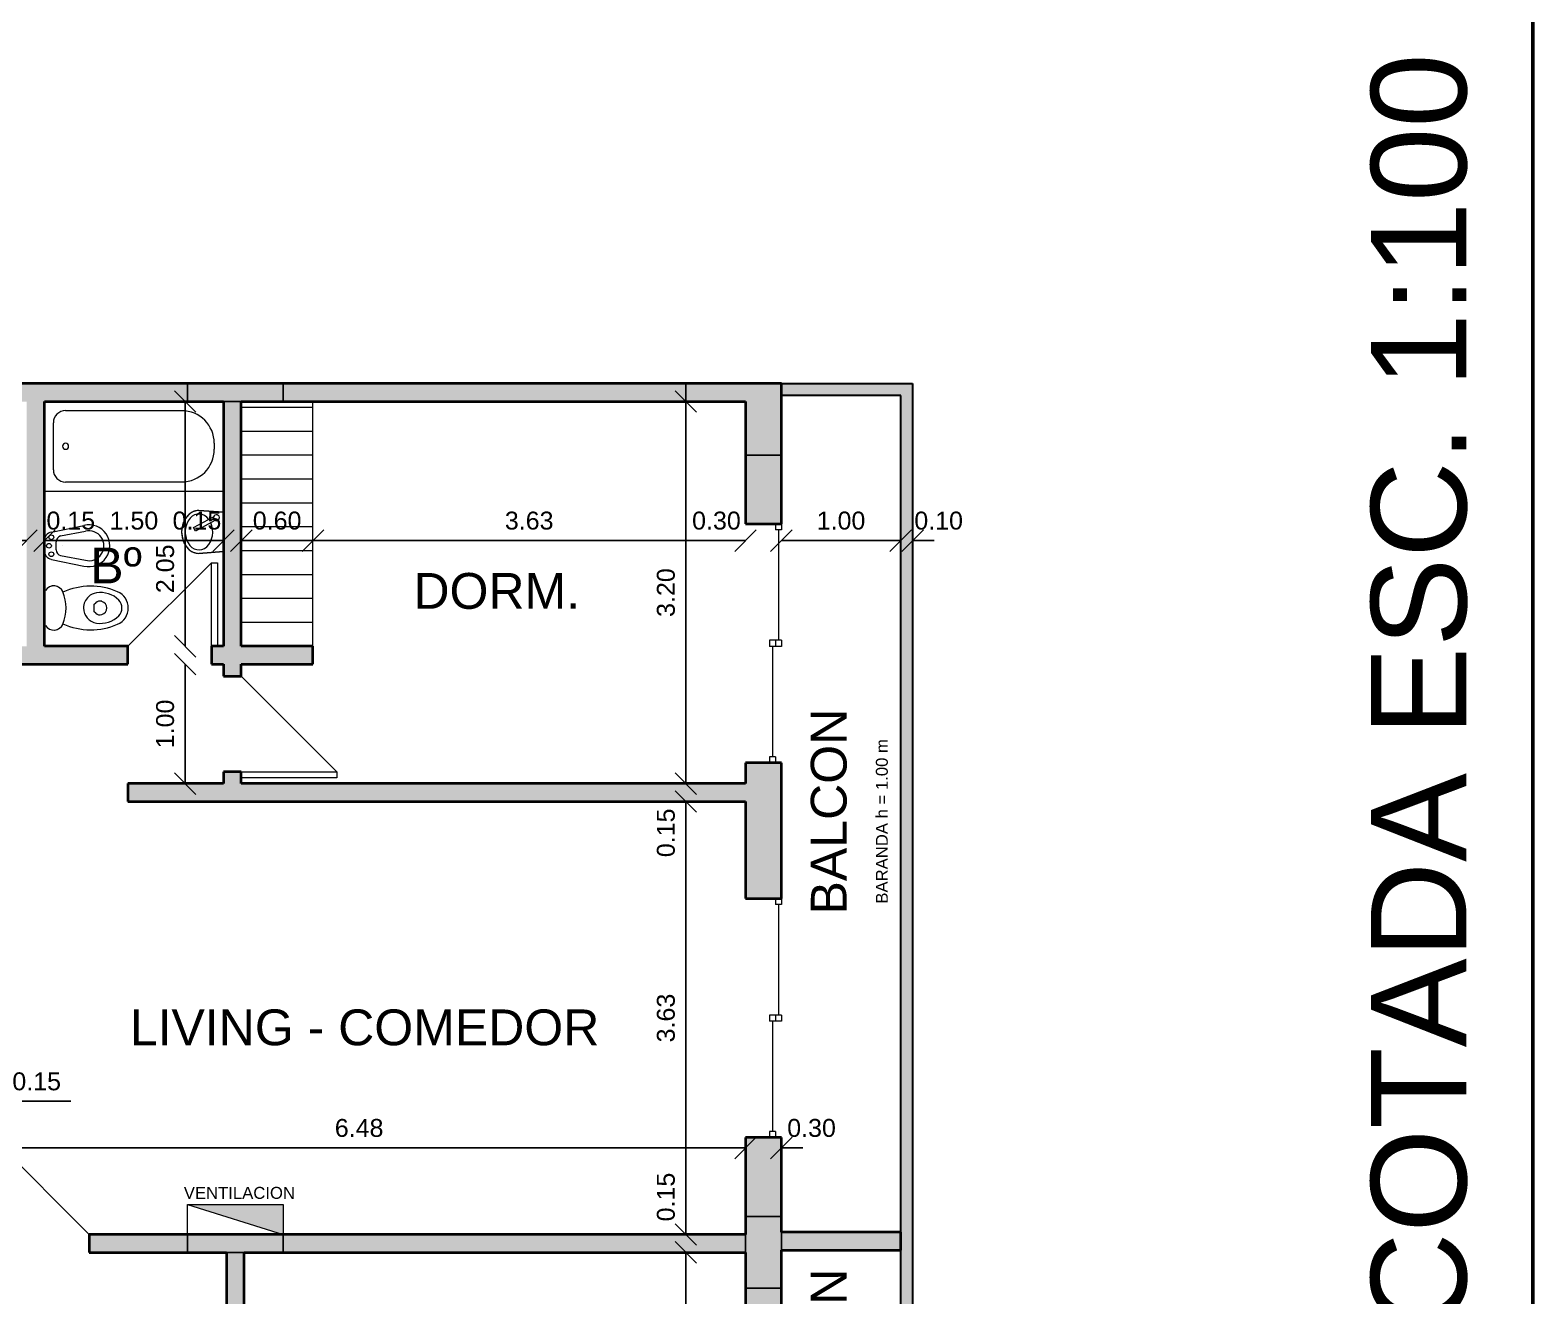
# Model space of a CAD drawing. Header units: metres. Extents: x 42 to 294, y -52 to 32.
# Drawn here: x 113.2 to 125.79, y -7.5 to 3.1 of the extents above; entities that cross this region are included whole.
import ezdxf

# ---------------------------------------------------------------- set-up
doc = ezdxf.new("R2010")
doc.units = ezdxf.units.M
doc.header["$LTSCALE"] = 0.15
doc.layers.get('0').update_dxf_attribs({"lineweight": 20})
for name, color, linetype, lineweight in [('A-DOORSYM', 1, 'Continuous', 9), ('A-ELEVOTM', 1, 'Continuous', 9), ('A-WALL', 2, 'Continuous', 30), ('P-SANRFIM', 6, 'Continuous', 9), ('RECUADRO', 82, 'Continuous', 50), ('VENTILACIONES', 4, 'Continuous', 9)]:
    doc.layers.add(name, color=color, linetype=linetype, lineweight=lineweight)
doc.layers.add('Hatch', color=8, linetype='Continuous')
doc.layers.add('MUROS', color=11, linetype='Continuous')
doc.styles.get("Standard").update_dxf_attribs({"font": 'arial.ttf', "height": 0.15})
doc.dimstyles.new('Copy of Annotative', dxfattribs={"dimtxt": 0.15, "dimasz": 0.18, "dimexe": 0.18, "dimexo": 0.0625, "dimgap": 0.09, "dimtad": 1, "dimzin": 0, "dimdsep": 46, "dimtxsty": 'Standard', "dimblk": 'OBLIQUE', "dimcen": 0.09, "dimse1": 1, "dimse2": 1, "dimadec": 0, "dimazin": 0, "dimtfac": 1, "dimtofl": 0, "dimtmove": 0, "dimatfit": 3, "dimfxl": 1, "dimtolj": 1, "dimtzin": 0, "dimarcsym": 0})

# ---------------------------------------------------------------- blocks, each defined once
blk = doc.blocks.new('Deslizante-2 Paneles - 2000 x 2100mm-74-04 Tercer piso')
at = {"layer": 'A-DOORSYM', "lineweight": 13}
for p, q in [((-1, 0.277), (-1, 0.227)), ((-1, 0.277), (-0.95, 0.277)), ((-0.95, 0.277), (-0.95, 0.227)), ((-0.0254, 0.277), (-0.0254, 0.227)), ((-0.0254, 0.277), (0.0254, 0.277)), ((0.0254, 0.277), (0.0254, 0.227)), ((-1, 0.227), (-0.95, 0.227)), ((-0.0254, 0.227), (-0.0254, 0.177)), ((-0.0254, 0.227), (0.0254, 0.227)), ((-0.0254, 0.227), (0.0254, 0.227)), ((-0.0254, 0.177), (0.0254, 0.177)), ((0.0254, 0.227), (0.0254, 0.177)), ((0.9492, 0.227), (0.9492, 0.177)), ((0.9492, 0.227), (1, 0.227)), ((0.9492, 0.177), (1, 0.177)), ((1, 0.227), (1, 0.177))]:
    blk.add_line(p, q, dxfattribs=at)
at = {"layer": 'A-ELEVOTM'}
for p, q in [((-0.95, 0.252), (-0.0254, 0.252)), ((0.0254, 0.202), (0.9492, 0.202))]:
    blk.add_line(p, q, dxfattribs=at)
blk = doc.blocks.new('Puerta de 1 hoja - 90 x 210 cm-89-04 Tercer piso')
at = {"layer": 'A-DOORSYM', "lineweight": 13}
for p, q in [((0.717, -0.975), (-0.183, -0.075)), ((0.717, -0.975), (-0.183, -0.075)), ((0.717, -0.075), (0.717, -0.975))]:
    blk.add_line(p, q, dxfattribs=at)
blk = doc.blocks.new('Puerta de 1 hoja - 80 x 210 cm-87-04 Tercer piso')
at = {"layer": 'A-DOORSYM', "lineweight": 13}
for p, q in [((0.667, 0.875), (-0.133, 0.075)), ((0.667, 0.875), (-0.133, 0.075)), ((0.667, 0.075), (0.667, 0.875))]:
    blk.add_line(p, q, dxfattribs=at)
blk = doc.blocks.new('Puerta de 1 hoja - 70x210 cm-114-04 Tercer piso')
at = {"layer": 'A-DOORSYM', "lineweight": 13}
for p, q in [((0.617, 0.775), (-0.083, 0.075)), ((0.617, 0.775), (-0.083, 0.075)), ((0.617, 0.075), (0.617, 0.775))]:
    blk.add_line(p, q, dxfattribs=at)
blk = doc.blocks.new('2D Bath _2_ - 2D Bath _2_-57-04 Tercer piso')
at = {"layer": 'P-SANRFIM'}
for p, q in [((-0.933, -0.151), (0.04, -0.151)), ((-1.034, -0.647), (-1.034, -0.253)), ((0.313, -0.425), (0.313, -0.475)), ((0.04, -0.749), (-0.933, -0.749)), ((-1.111, -0.825), (0.389, -0.825)), ((-1.111, -0.825), (0.389, -0.825))]:
    blk.add_line(p, q, dxfattribs=at)
for centre, radius, start, end in [((-0.933, -0.253), 0.102, 90, 180), ((0.04, -0.425), 0.273, 360, 90), ((-0.933, -0.45), 0.0254, 360, 180), ((-0.933, -0.45), 0.0254, 180, 0), ((0.04, -0.475), 0.273, 270, 0), ((-0.933, -0.647), 0.102, 180, 270)]:
    blk.add_arc(centre, radius, start, end, dxfattribs=at)
blk = doc.blocks.new('WC w Cistern _5_ - 540 x 360mm-21-04 Tercer piso')
at = {"layer": 'P-SANRFIM'}
for p, q in [((-0.147, 0), (-0.147, -0.009)), ((-0.147, 0), (-0.147, -0.009)), ((0.147, -0.009), (0.147, 0)), ((0.147, -0.009), (0.147, 0)), ((-0.043, -0.431), (-0.031, -0.418)), ((-0.031, -0.418), (0.031, -0.418)), ((0.031, -0.418), (0.043, -0.431))]:
    blk.add_line(p, q, dxfattribs=at)
for centre, radius, start, end in [((-0.103, -0.079), 0.0825, 122.2745, 248.8192), ((-0.103, -0.079), 0.0825, 122.2745, 246.8782), ((0.103, -0.079), 0.0825, 291.1808, 57.7255), ((0.103, -0.079), 0.0825, 293.1218, 57.7255), ((0.375, -0.388), 0.558, 155.3545, 203.7969), ((0.375, -0.388), 0.558, 155.3903, 203.7969), ((0, 0.162), 0.344, 246.8782, 293.1218), ((-0.375, -0.388), 0.558, 336.2031, 24.6455), ((-0.375, -0.388), 0.558, 336.2031, 24.6097), ((0, -0.456), 0.128, 89.9985, 170.9061), ((0, -0.456), 0.128, 42.4453, 90.0015), ((0, -0.456), 0.128, 9.0939, 42.4453), ((0.091, -0.47), 0.22, 170.9061, 224.3974), ((-0.008, -0.466), 0.05, 135, 197.1865), ((0, -0.464), 0.0581, 197.1865, 342.8171), ((0.008, -0.466), 0.05, 342.8171, 45), ((-0.091, -0.47), 0.22, 315.6026, 9.0939), ((0.001, -0.553), 0.15, 203.7969, 269.4689), ((0.001, -0.553), 0.15, 203.7969, 269.4689), ((-0.008, -0.567), 0.0816, 224.3974, 275.8355), ((-0.001, -0.553), 0.15, 270.5311, 336.2031), ((-0.001, -0.553), 0.15, 270.5311, 336.2031), ((0.008, -0.567), 0.0816, 264.1645, 315.6026)]:
    blk.add_arc(centre, radius, start, end, dxfattribs=at)
blk = doc.blocks.new('Basin - Small - Basin - Small-56-04 Tercer piso')
at = {"layer": 'P-SANRFIM'}
for p, q in [((-0.18, 0.205), (-0.165, 0)), ((-0.165, 0), (-0.18, 0.205)), ((0.007, 0.233), (0.038, 0.25)), ((0.097, 0.071), (0.007, 0.233)), ((0.038, 0.25), (0.127, 0.083)), ((0.165, 0), (0.18, 0.205)), ((0.18, 0.205), (0.165, 0))]:
    blk.add_line(p, q, dxfattribs=at)
for start, end in [(28, 208), (208, 28)]:
    blk.add_arc((0.119, 0.059), 0.025, start, end, dxfattribs=at)
for major_axis, ratio, start_param, end_param in [((-0.18, 0), 0.805556, 3.141593, 6.283185), ((0.15, 0), 0.766667, 5.476019, 11.537553)]:
    blk.add_ellipse((0, 0.205), major_axis=major_axis, ratio=ratio, start_param=start_param, end_param=end_param, dxfattribs=at)
at = {"layer": 'P-SANRFIM', "start_tangent": (-0.003421, 0.999994), "end_tangent": (-0.003421, -0.999994)}
blk.add_spline([(0.18, 0.205), (0.179, 0.221), (0.175, 0.237), (0.17, 0.253), (0.166, 0.261), (0.162, 0.268), (0.158, 0.275), (0.152, 0.282), (0.147, 0.289), (0.141, 0.295), (0.134, 0.302), (0.127, 0.308), (0.12, 0.313), (0.112, 0.318), (0.104, 0.323), (0.096, 0.328), (0.087, 0.332), (0.078, 0.336), (0.069, 0.339), (0.059, 0.342), (0.05, 0.344), (0.04, 0.346), (0.03, 0.348), (0.02, 0.349), (0.01, 0.35), (0, 0.35), (-0.01, 0.35), (-0.02, 0.349), (-0.03, 0.348), (-0.04, 0.346), (-0.055, 0.343), (-0.069, 0.339), (-0.083, 0.334), (-0.096, 0.328), (-0.108, 0.321), (-0.12, 0.313), (-0.131, 0.305), (-0.141, 0.295), (-0.15, 0.286), (-0.158, 0.275), (-0.164, 0.264), (-0.17, 0.253), (-0.174, 0.241), (-0.177, 0.229), (-0.18, 0.205)], degree=3, dxfattribs=at)
blk = doc.blocks.new('Deslizante-2 Paneles - 2000 x 2100mm-72-02 Primer piso')
at = {"layer": 'A-DOORSYM', "lineweight": 13}
for p, q in [((-1, 0.277), (-1, 0.227)), ((-1, 0.277), (-0.95, 0.277)), ((-0.95, 0.277), (-0.95, 0.227)), ((-0.0254, 0.277), (-0.0254, 0.227)), ((-0.0254, 0.277), (0.0254, 0.277)), ((0.0254, 0.277), (0.0254, 0.227)), ((-1, 0.227), (-0.95, 0.227)), ((-0.0254, 0.227), (-0.0254, 0.177)), ((-0.0254, 0.227), (0.0254, 0.227)), ((-0.0254, 0.227), (0.0254, 0.227)), ((-0.0254, 0.177), (0.0254, 0.177)), ((0.0254, 0.227), (0.0254, 0.177)), ((0.9492, 0.227), (0.9492, 0.177)), ((0.9492, 0.227), (1, 0.227)), ((0.9492, 0.177), (1, 0.177)), ((1, 0.227), (1, 0.177))]:
    blk.add_line(p, q, dxfattribs=at)
at = {"layer": 'A-ELEVOTM'}
for p, q in [((-0.95, 0.252), (-0.0254, 0.252)), ((0.0254, 0.202), (0.9492, 0.202))]:
    blk.add_line(p, q, dxfattribs=at)
blk = doc.blocks.new('Puerta de 1 hoja - 90 x 210 cm-70-02 Primer piso')
at = {"layer": 'A-DOORSYM', "lineweight": 13}
for p, q in [((0.717, -0.975), (-0.183, -0.075)), ((0.717, -0.975), (-0.183, -0.075)), ((0.717, -0.075), (0.717, -0.975))]:
    blk.add_line(p, q, dxfattribs=at)
blk = doc.blocks.new('Puerta de 1 hoja - 80 x 210 cm-66-02 Primer piso')
at = {"layer": 'A-DOORSYM', "lineweight": 13}
for p, q in [((0.667, 0.875), (-0.133, 0.075)), ((0.667, 0.875), (-0.133, 0.075)), ((0.667, 0.075), (0.667, 0.875))]:
    blk.add_line(p, q, dxfattribs=at)
blk = doc.blocks.new('Puerta de 1 hoja - 70x210 cm-65-02 Primer piso')
at = {"layer": 'A-DOORSYM', "lineweight": 13}
for p, q in [((0.617, 0.775), (-0.083, 0.075)), ((0.617, 0.775), (-0.083, 0.075)), ((0.617, 0.075), (0.617, 0.775))]:
    blk.add_line(p, q, dxfattribs=at)
blk = doc.blocks.new('_Oblique')
at = {"color": 0, "linetype": 'ByBlock', "lineweight": -2}
blk.add_line((-0.5, -0.5), (0.5, 0.5), dxfattribs=at)
blk = doc.blocks.new('*D2873')
at = {"color": 0, "lineweight": -2, "transparency": 16777216}
for p, q in [((113.168, -1.174), (112.988, -1.174)), ((113.318, -1.174), (113.498, -1.174))]:
    blk.add_line(p, q, dxfattribs=at)
at = {"layer": 'Defpoints', "color": 0, "transparency": 16777216}
for p in [(113.168, -1.174), (113.318, -1.174), (113.318, -1.174)]:
    blk.add_point(p, dxfattribs=at)
at = {"color": 0, "lineweight": -2, "transparency": 16777216, "xscale": 0.18, "yscale": 0.18, "zscale": 0.18}
blk.add_blockref('_Oblique', (113.168, -1.174), dxfattribs=at)
at = {"color": 0, "lineweight": -2, "transparency": 16777216, "xscale": 0.18, "yscale": 0.18, "zscale": 0.18, "rotation": 180}
blk.add_blockref('_Oblique', (113.318, -1.174), dxfattribs=at)
at = {"color": 0, "transparency": 16777216, "insert": (113.539, -1.007), "char_height": 0.15, "attachment_point": 5}
blk.add_mtext('\\A1;0.15', dxfattribs=at)
blk = doc.blocks.new('*D2874')
at = {"color": 0, "lineweight": -2, "transparency": 16777216}
blk.add_line((113.318, -1.174), (114.818, -1.174), dxfattribs=at)
at = {"layer": 'Defpoints', "color": 0, "transparency": 16777216}
for p in [(113.318, -1.174), (114.818, -1.174), (114.818, -1.174)]:
    blk.add_point(p, dxfattribs=at)
at = {"color": 0, "lineweight": -2, "transparency": 16777216, "xscale": 0.18, "yscale": 0.18, "zscale": 0.18, "rotation": 180}
blk.add_blockref('_Oblique', (113.318, -1.174), dxfattribs=at)
at = {"color": 0, "lineweight": -2, "transparency": 16777216, "xscale": 0.18, "yscale": 0.18, "zscale": 0.18}
blk.add_blockref('_Oblique', (114.818, -1.174), dxfattribs=at)
at = {"color": 0, "transparency": 16777216, "insert": (114.068, -1.007), "char_height": 0.15, "attachment_point": 5}
blk.add_mtext('\\A1;1.50', dxfattribs=at)
blk = doc.blocks.new('*D2852')
at = {"color": 0, "lineweight": -2, "transparency": 16777216}
for p, q in [((114.818, -1.174), (114.638, -1.174)), ((114.968, -1.174), (115.148, -1.174))]:
    blk.add_line(p, q, dxfattribs=at)
at = {"layer": 'Defpoints', "color": 0, "transparency": 16777216}
for p in [(114.818, -1.174), (114.968, -1.174), (114.968, -1.174)]:
    blk.add_point(p, dxfattribs=at)
at = {"color": 0, "lineweight": -2, "transparency": 16777216, "xscale": 0.18, "yscale": 0.18, "zscale": 0.18}
blk.add_blockref('_Oblique', (114.818, -1.174), dxfattribs=at)
at = {"color": 0, "lineweight": -2, "transparency": 16777216, "xscale": 0.18, "yscale": 0.18, "zscale": 0.18, "rotation": 180}
blk.add_blockref('_Oblique', (114.968, -1.174), dxfattribs=at)
at = {"color": 0, "transparency": 16777216, "insert": (114.596, -1.007), "char_height": 0.15, "attachment_point": 5}
blk.add_mtext('\\A1;0.15', dxfattribs=at)
blk = doc.blocks.new('*D2853')
at = {"color": 0, "lineweight": -2, "transparency": 16777216}
for p, q in [((119.193, -1.174), (119.013, -1.174)), ((119.493, -1.174), (119.673, -1.174))]:
    blk.add_line(p, q, dxfattribs=at)
at = {"layer": 'Defpoints', "color": 0, "transparency": 16777216}
for p in [(119.493, -1.084), (119.193, -1.172), (119.493, -1.174)]:
    blk.add_point(p, dxfattribs=at)
at = {"color": 0, "lineweight": -2, "transparency": 16777216, "xscale": 0.18, "yscale": 0.18, "zscale": 0.18}
blk.add_blockref('_Oblique', (119.193, -1.174), dxfattribs=at)
at = {"color": 0, "lineweight": -2, "transparency": 16777216, "xscale": 0.18, "yscale": 0.18, "zscale": 0.18, "rotation": 180}
blk.add_blockref('_Oblique', (119.493, -1.174), dxfattribs=at)
at = {"color": 0, "transparency": 16777216, "insert": (118.949, -1.007), "char_height": 0.15, "attachment_point": 5}
blk.add_mtext('\\A1;0.30', dxfattribs=at)
blk = doc.blocks.new('*D2854')
at = {"color": 0, "lineweight": -2, "transparency": 16777216}
blk.add_line((119.493, -1.174), (120.493, -1.174), dxfattribs=at)
at = {"layer": 'Defpoints', "color": 0, "transparency": 16777216}
for p in [(119.493, -1.084), (120.493, -1.174), (120.493, -1.174)]:
    blk.add_point(p, dxfattribs=at)
at = {"color": 0, "lineweight": -2, "transparency": 16777216, "xscale": 0.18, "yscale": 0.18, "zscale": 0.18, "rotation": 180}
blk.add_blockref('_Oblique', (119.493, -1.174), dxfattribs=at)
at = {"color": 0, "lineweight": -2, "transparency": 16777216, "xscale": 0.18, "yscale": 0.18, "zscale": 0.18}
blk.add_blockref('_Oblique', (120.493, -1.174), dxfattribs=at)
at = {"color": 0, "transparency": 16777216, "insert": (119.993, -1.007), "char_height": 0.15, "attachment_point": 5}
blk.add_mtext('\\A1;1.00', dxfattribs=at)
blk = doc.blocks.new('*D2855')
at = {"color": 0, "lineweight": -2, "transparency": 16777216}
for p, q in [((120.493, -1.174), (120.313, -1.174)), ((120.593, -1.174), (120.773, -1.174))]:
    blk.add_line(p, q, dxfattribs=at)
at = {"layer": 'Defpoints', "color": 0, "transparency": 16777216}
for p in [(120.493, -1.174), (120.593, -1.174), (120.593, -1.174)]:
    blk.add_point(p, dxfattribs=at)
at = {"color": 0, "lineweight": -2, "transparency": 16777216, "xscale": 0.18, "yscale": 0.18, "zscale": 0.18}
blk.add_blockref('_Oblique', (120.493, -1.174), dxfattribs=at)
at = {"color": 0, "lineweight": -2, "transparency": 16777216, "xscale": 0.18, "yscale": 0.18, "zscale": 0.18, "rotation": 180}
blk.add_blockref('_Oblique', (120.593, -1.174), dxfattribs=at)
at = {"color": 0, "transparency": 16777216, "insert": (120.811, -1.007), "char_height": 0.15, "attachment_point": 5}
blk.add_mtext('\\A1;0.10', dxfattribs=at)
blk = doc.blocks.new('*D2864')
at = {"color": 0, "lineweight": -2, "transparency": 16777216}
for p, q in [((112.643, -6.26), (112.968, -5.869)), ((112.968, -5.869), (113.539, -5.869)), ((112.568, -6.26), (112.388, -6.26)), ((112.568, -6.26), (112.718, -6.26)), ((112.718, -6.26), (112.898, -6.26))]:
    blk.add_line(p, q, dxfattribs=at)
at = {"layer": 'Defpoints', "color": 0, "transparency": 16777216}
for p in [(112.568, -6.261), (112.718, -6.26), (112.718, -6.261)]:
    blk.add_point(p, dxfattribs=at)
at = {"color": 0, "lineweight": -2, "transparency": 16777216, "xscale": 0.18, "yscale": 0.18, "zscale": 0.18}
blk.add_blockref('_Oblique', (112.568, -6.26), dxfattribs=at)
at = {"color": 0, "lineweight": -2, "transparency": 16777216, "xscale": 0.18, "yscale": 0.18, "zscale": 0.18, "rotation": 180}
blk.add_blockref('_Oblique', (112.718, -6.26), dxfattribs=at)
at = {"color": 0, "transparency": 16777216, "insert": (113.253, -5.703), "char_height": 0.15, "attachment_point": 5}
blk.add_mtext('\\A1;0.15', dxfattribs=at)
blk = doc.blocks.new('*D2865')
at = {"color": 0, "lineweight": -2, "transparency": 16777216}
blk.add_line((112.718, -6.26), (119.193, -6.26), dxfattribs=at)
at = {"layer": 'Defpoints', "color": 0, "transparency": 16777216}
for p in [(112.718, -6.261), (119.193, -6.26), (119.193, -6.263)]:
    blk.add_point(p, dxfattribs=at)
at = {"color": 0, "lineweight": -2, "transparency": 16777216, "xscale": 0.18, "yscale": 0.18, "zscale": 0.18, "rotation": 180}
blk.add_blockref('_Oblique', (112.718, -6.26), dxfattribs=at)
at = {"color": 0, "lineweight": -2, "transparency": 16777216, "xscale": 0.18, "yscale": 0.18, "zscale": 0.18}
blk.add_blockref('_Oblique', (119.193, -6.26), dxfattribs=at)
at = {"color": 0, "transparency": 16777216, "insert": (115.955, -6.093), "char_height": 0.15, "attachment_point": 5}
blk.add_mtext('\\A1;6.48', dxfattribs=at)
blk = doc.blocks.new('*D2866')
at = {"color": 0, "lineweight": -2, "transparency": 16777216}
for p, q in [((119.193, -6.26), (119.013, -6.26)), ((119.493, -6.26), (119.673, -6.26))]:
    blk.add_line(p, q, dxfattribs=at)
at = {"layer": 'Defpoints', "color": 0, "transparency": 16777216}
for p in [(119.193, -6.263), (119.493, -6.258), (119.493, -6.26)]:
    blk.add_point(p, dxfattribs=at)
at = {"color": 0, "lineweight": -2, "transparency": 16777216, "xscale": 0.18, "yscale": 0.18, "zscale": 0.18}
blk.add_blockref('_Oblique', (119.193, -6.26), dxfattribs=at)
at = {"color": 0, "lineweight": -2, "transparency": 16777216, "xscale": 0.18, "yscale": 0.18, "zscale": 0.18, "rotation": 180}
blk.add_blockref('_Oblique', (119.493, -6.26), dxfattribs=at)
at = {"color": 0, "transparency": 16777216, "insert": (119.746, -6.093), "char_height": 0.15, "attachment_point": 5}
blk.add_mtext('\\A1;0.30', dxfattribs=at)
blk = doc.blocks.new('*D2837')
at = {"color": 0, "lineweight": -2, "transparency": 16777216}
blk.add_line((113.168, -1.174), (112.568, -1.174), dxfattribs=at)
at = {"layer": 'Defpoints', "color": 0, "transparency": 16777216}
for p in [(112.568, -1.174), (112.568, -1.174), (113.168, -1.174)]:
    blk.add_point(p, dxfattribs=at)
at = {"color": 0, "lineweight": -2, "transparency": 16777216, "xscale": 0.18, "yscale": 0.18, "zscale": 0.18, "rotation": 180}
blk.add_blockref('_Oblique', (112.568, -1.174), dxfattribs=at)
at = {"color": 0, "lineweight": -2, "transparency": 16777216, "xscale": 0.18, "yscale": 0.18, "zscale": 0.18}
blk.add_blockref('_Oblique', (113.168, -1.174), dxfattribs=at)
at = {"color": 0, "transparency": 16777216, "insert": (112.868, -1.007), "char_height": 0.15, "attachment_point": 5}
blk.add_mtext('\\A1;0.60', dxfattribs=at)
blk = doc.blocks.new('*D2838')
at = {"color": 0, "lineweight": -2, "transparency": 16777216}
blk.add_line((114.968, -1.174), (115.568, -1.174), dxfattribs=at)
at = {"layer": 'Defpoints', "color": 0, "transparency": 16777216}
for p in [(114.968, -1.174), (115.568, -1.174), (115.568, -1.174)]:
    blk.add_point(p, dxfattribs=at)
at = {"color": 0, "lineweight": -2, "transparency": 16777216, "xscale": 0.18, "yscale": 0.18, "zscale": 0.18, "rotation": 180}
blk.add_blockref('_Oblique', (114.968, -1.174), dxfattribs=at)
at = {"color": 0, "lineweight": -2, "transparency": 16777216, "xscale": 0.18, "yscale": 0.18, "zscale": 0.18}
blk.add_blockref('_Oblique', (115.568, -1.174), dxfattribs=at)
at = {"color": 0, "transparency": 16777216, "insert": (115.268, -1.007), "char_height": 0.15, "attachment_point": 5}
blk.add_mtext('\\A1;0.60', dxfattribs=at)
blk = doc.blocks.new('*D2839')
at = {"color": 0, "lineweight": -2, "transparency": 16777216}
blk.add_line((115.568, -1.174), (119.193, -1.174), dxfattribs=at)
at = {"layer": 'Defpoints', "color": 0, "transparency": 16777216}
for p in [(115.568, -1.174), (119.193, -1.174), (119.193, -1.174)]:
    blk.add_point(p, dxfattribs=at)
at = {"color": 0, "lineweight": -2, "transparency": 16777216, "xscale": 0.18, "yscale": 0.18, "zscale": 0.18, "rotation": 180}
blk.add_blockref('_Oblique', (115.568, -1.174), dxfattribs=at)
at = {"color": 0, "lineweight": -2, "transparency": 16777216, "xscale": 0.18, "yscale": 0.18, "zscale": 0.18}
blk.add_blockref('_Oblique', (119.193, -1.174), dxfattribs=at)
at = {"color": 0, "transparency": 16777216, "insert": (117.38, -1.007), "char_height": 0.15, "attachment_point": 5}
blk.add_mtext('\\A1;3.63', dxfattribs=at)
blk = doc.blocks.new('*D2518')
at = {"color": 0, "lineweight": -2, "transparency": 16777216}
blk.add_line((114.497, -0.009), (114.497, -2.059), dxfattribs=at)
at = {"layer": 'Defpoints', "color": 0, "transparency": 16777216}
for p in [(114.068, -0.009), (114.018, -2.059), (114.497, -2.059)]:
    blk.add_point(p, dxfattribs=at)
at = {"color": 0, "lineweight": -2, "transparency": 16777216, "xscale": 0.18, "yscale": 0.18, "zscale": 0.18}
for p, rotation in [((114.497, -0.009), 90), ((114.497, -2.059), 270)]:
    blk.add_blockref('_Oblique', p, dxfattribs=dict(at, rotation=rotation))
at = {"color": 0, "transparency": 16777216, "insert": (114.33, -1.41), "char_height": 0.15, "attachment_point": 5, "rotation": 90}
blk.add_mtext('\\A1;2.05', dxfattribs=at)
blk = doc.blocks.new('*D2519')
at = {"color": 0, "lineweight": -2, "transparency": 16777216}
blk.add_line((114.497, -2.209), (114.497, -3.209), dxfattribs=at)
at = {"layer": 'Defpoints', "color": 0, "transparency": 16777216}
for p in [(114.497, -2.209), (114.497, -3.209), (114.497, -3.209)]:
    blk.add_point(p, dxfattribs=at)
at = {"color": 0, "lineweight": -2, "transparency": 16777216, "xscale": 0.18, "yscale": 0.18, "zscale": 0.18}
for p, rotation in [((114.497, -2.209), 90), ((114.497, -3.209), 270)]:
    blk.add_blockref('_Oblique', p, dxfattribs=dict(at, rotation=rotation))
at = {"color": 0, "transparency": 16777216, "insert": (114.33, -2.709), "char_height": 0.15, "attachment_point": 5, "rotation": 90}
blk.add_mtext('\\A1;1.00', dxfattribs=at)
blk = doc.blocks.new('*D2524')
at = {"color": 0, "lineweight": -2, "transparency": 16777216}
blk.add_line((118.693, -0.009), (118.693, -3.209), dxfattribs=at)
at = {"layer": 'Defpoints', "color": 0, "transparency": 16777216}
for p in [(118.693, -0.009), (118.693, -3.209), (118.693, -3.209)]:
    blk.add_point(p, dxfattribs=at)
at = {"color": 0, "lineweight": -2, "transparency": 16777216, "xscale": 0.18, "yscale": 0.18, "zscale": 0.18}
for p, rotation in [((118.693, -0.009), 90), ((118.693, -3.209), 270)]:
    blk.add_blockref('_Oblique', p, dxfattribs=dict(at, rotation=rotation))
at = {"color": 0, "transparency": 16777216, "insert": (118.526, -1.609), "char_height": 0.15, "attachment_point": 5, "rotation": 90}
blk.add_mtext('\\A1;3.20', dxfattribs=at)
blk = doc.blocks.new('*D2525')
at = {"color": 0, "lineweight": -2, "transparency": 16777216}
for p, q in [((118.693, -3.209), (118.693, -3.029)), ((118.693, -3.359), (118.693, -3.539))]:
    blk.add_line(p, q, dxfattribs=at)
at = {"layer": 'Defpoints', "color": 0, "transparency": 16777216}
for p in [(118.693, -3.209), (118.693, -3.359), (118.693, -3.359)]:
    blk.add_point(p, dxfattribs=at)
at = {"color": 0, "lineweight": -2, "transparency": 16777216, "xscale": 0.18, "yscale": 0.18, "zscale": 0.18}
for p, rotation in [((118.693, -3.209), 270), ((118.693, -3.359), 90)]:
    blk.add_blockref('_Oblique', p, dxfattribs=dict(at, rotation=rotation))
at = {"color": 0, "transparency": 16777216, "insert": (118.526, -3.621), "char_height": 0.15, "attachment_point": 5, "rotation": 90}
blk.add_mtext('\\A1;0.15', dxfattribs=at)
blk = doc.blocks.new('*D2526')
at = {"color": 0, "lineweight": -2, "transparency": 16777216}
blk.add_line((118.693, -3.359), (118.693, -6.984), dxfattribs=at)
at = {"layer": 'Defpoints', "color": 0, "transparency": 16777216}
for p in [(118.693, -3.359), (118.693, -6.984), (118.693, -6.984)]:
    blk.add_point(p, dxfattribs=at)
at = {"color": 0, "lineweight": -2, "transparency": 16777216, "xscale": 0.18, "yscale": 0.18, "zscale": 0.18}
for p, rotation in [((118.693, -3.359), 90), ((118.693, -6.984), 270)]:
    blk.add_blockref('_Oblique', p, dxfattribs=dict(at, rotation=rotation))
at = {"color": 0, "transparency": 16777216, "insert": (118.526, -5.172), "char_height": 0.15, "attachment_point": 5, "rotation": 90}
blk.add_mtext('\\A1;3.63', dxfattribs=at)
blk = doc.blocks.new('*D2527')
at = {"color": 0, "lineweight": -2, "transparency": 16777216}
for p, q in [((118.693, -6.984), (118.693, -6.804)), ((118.693, -7.134), (118.693, -7.314))]:
    blk.add_line(p, q, dxfattribs=at)
at = {"layer": 'Defpoints', "color": 0, "transparency": 16777216}
for p in [(118.693, -6.984), (118.693, -7.134), (118.693, -7.134)]:
    blk.add_point(p, dxfattribs=at)
at = {"color": 0, "lineweight": -2, "transparency": 16777216, "xscale": 0.18, "yscale": 0.18, "zscale": 0.18}
for p, rotation in [((118.693, -6.984), 270), ((118.693, -7.134), 90)]:
    blk.add_blockref('_Oblique', p, dxfattribs=dict(at, rotation=rotation))
at = {"color": 0, "transparency": 16777216, "insert": (118.526, -6.671), "char_height": 0.15, "attachment_point": 5, "rotation": 90}
blk.add_mtext('\\A1;0.15', dxfattribs=at)
blk = doc.blocks.new('*D2528')
at = {"color": 0, "lineweight": -2, "transparency": 16777216}
blk.add_line((118.693, -7.134), (118.693, -10.059), dxfattribs=at)
at = {"layer": 'Defpoints', "color": 0, "transparency": 16777216}
for p in [(118.693, -7.134), (118.693, -10.059), (118.693, -10.059)]:
    blk.add_point(p, dxfattribs=at)
at = {"color": 0, "lineweight": -2, "transparency": 16777216, "xscale": 0.18, "yscale": 0.18, "zscale": 0.18}
for p, rotation in [((118.693, -7.134), 90), ((118.693, -10.059), 270)]:
    blk.add_blockref('_Oblique', p, dxfattribs=dict(at, rotation=rotation))
at = {"color": 0, "transparency": 16777216, "insert": (118.526, -8.597), "char_height": 0.15, "attachment_point": 5, "rotation": 90}
blk.add_mtext('\\A1;2.93', dxfattribs=at)

msp = doc.modelspace()

# ---------------------------------------------------------------- hatches: boundary and pattern name
at = {"layer": 'Hatch', "ltscale": 0.2}
for points in [[(115.318, -0.009), (115.318, 0.141), (114.518, 0.141), (114.518, -0.009)], [(119.493, 0.141), (118.693, 0.141), (118.693, -0.009), (119.193, -0.009), (119.193, -0.459), (119.493, -0.459)], [(119.493, -6.834), (119.193, -6.834), (119.193, -7.434), (119.493, -7.434)], [(115.318, -6.984), (114.518, -6.984), (114.518, -7.134), (115.318, -7.134)]]:
    msp.add_hatch(color=256, dxfattribs=at).paths.add_polyline_path(points)
at = {"layer": 'MUROS'}
h = msp.add_hatch(color=256, dxfattribs=at)
h.paths.add_polyline_path([(120.493, -6.965), (119.493, -6.965), (119.493, -7.115), (120.493, -7.115)])
h.paths.add_polyline_path([(119.493, -7.434), (119.193, -7.434), (119.193, -7.909), (119.493, -7.909)])
h.paths.add_polyline_path([(119.493, -6.172), (119.193, -6.172), (119.193, -6.834), (119.493, -6.834)])
h.paths.add_polyline_path([(119.193, -6.984), (115.318, -6.984), (115.318, -7.134), (119.193, -7.134)])
h.paths.add_polyline_path([(119.493, -0.459), (119.193, -0.459), (119.193, -1.034), (119.493, -1.034)])
h.paths.add_polyline_path([(119.493, -3.034), (119.193, -3.034), (119.193, -3.209), (114.968, -3.209), (114.968, -3.109), (114.818, -3.109), (114.818, -3.209), (114.018, -3.209), (114.018, -3.359), (119.193, -3.359), (119.193, -4.172), (119.493, -4.172)])
h.paths.add_polyline_path([(114.518, -6.984), (113.693, -6.984), (113.693, -7.134), (114.518, -7.134)])
h.paths.add_polyline_path([(112.793, -6.984), (112.743, -6.984), (112.718, -6.984), (112.718, -4.259), (112.568, -4.259), (112.568, -6.984), (112.493, -6.984), (112.493, -7.134), (112.793, -7.134)])
h.paths.add_polyline_path([(111.593, -6.984), (109.218, -6.984), (109.218, -7.034), (109.518, -7.034), (109.518, -7.134), (111.593, -7.134)])
h.paths.add_polyline_path([(109.218, -6.034), (108.918, -6.034), (108.918, -6.684), (109.218, -6.684)])
h.paths.add_polyline_path([(108.918, -6.984), (107.918, -6.984), (107.918, -7.284), (108.918, -7.284)])
h.paths.add_polyline_path([(109.218, -0.309), (108.918, -0.309), (108.918, -1.084), (109.218, -1.084)])
h.paths.add_polyline_path([(114.518, 0.141), (110.018, 0.141), (110.018, -0.009), (113.168, -0.009), (113.168, -2.059), (112.568, -2.059), (112.568, -2.309), (112.718, -2.309), (112.718, -2.209), (114.018, -2.209), (114.018, -2.059), (113.318, -2.059), (113.318, -0.009), (114.518, -0.009)])
h.paths.add_polyline_path([(118.693, 0.141), (115.318, 0.141), (115.318, -0.009), (118.693, -0.009)])
h.paths.add_polyline_path([(115.568, -2.059), (114.968, -2.059), (114.968, -0.009), (114.818, -0.009), (114.818, -2.059), (114.718, -2.059), (114.718, -2.209), (114.818, -2.209), (114.818, -2.309), (114.968, -2.309), (114.968, -2.209), (115.568, -2.209)])
h.paths.add_polyline_path([(113.118, -3.209), (112.718, -3.209), (112.718, -3.109), (112.568, -3.109), (112.568, -3.134), (112.568, -3.159), (112.568, -3.209), (109.218, -3.209), (109.218, -3.084), (108.918, -3.084), (108.918, -4.034), (109.218, -4.034), (109.218, -3.359), (112.568, -3.359), (112.568, -3.459), (112.718, -3.459), (112.718, -3.359), (113.118, -3.359)])
msp.add_hatch(color=256, dxfattribs=at).paths.add_polyline_path([(120.593, 0.141), (119.493, 0.141), (119.493, 0.041), (120.493, 0.041), (120.493, -6.965), (120.493, -7.115), (120.493, -10.659), (119.493, -10.659), (119.493, -10.759), (120.593, -10.759)])
h = msp.add_hatch(color=256, dxfattribs=at)
h.paths.add_polyline_path([(114.993, -11.137), (114.843, -11.137), (114.843, -12.509), (114.993, -12.509)])
h.paths.add_polyline_path([(114.043, -10.659), (113.693, -10.659), (113.693, -8.809), (114.843, -8.809), (114.843, -10.337), (114.993, -10.337), (114.993, -7.134), (114.843, -7.134), (114.843, -8.659), (113.468, -8.659), (113.468, -8.809), (113.518, -8.809), (113.543, -8.809), (113.543, -11.409), (113.693, -11.409), (113.693, -10.809), (114.043, -10.809)])
h.paths.add_polyline_path([(114.843, -10.659), (114.743, -10.659), (114.743, -10.809), (114.843, -10.809)], flags=17)
h.paths.add_polyline_path([(115.093, -10.659), (115.043, -10.659), (114.993, -10.659), (114.993, -10.809), (115.093, -10.809)])
h.paths.add_polyline_path([(119.493, -9.909), (119.193, -9.909), (119.193, -10.659), (119.493, -10.659)])
at = {"layer": 'VENTILACIONES'}
msp.add_hatch(color=256, dxfattribs=at).paths.add_polyline_path([(115.318, -6.984), (115.318, -6.734), (114.518, -6.734)])

# ---------------------------------------------------------------- linework, layer by layer
for p, q in [((115.568, -0.059), (114.968, -0.059)), ((115.568, -2.059), (115.568, -0.009)), ((115.568, -0.259), (114.968, -0.259)), ((115.568, -0.459), (114.968, -0.459)), ((115.568, -0.659), (114.968, -0.659)), ((115.568, -0.859), (114.968, -0.859)), ((115.568, -1.059), (114.968, -1.059)), ((115.568, -1.259), (114.968, -1.259)), ((115.568, -1.459), (114.968, -1.459)), ((115.568, -1.659), (114.968, -1.659)), ((115.568, -1.859), (114.968, -1.859))]:
    msp.add_line(p, q)
at = {"layer": 'A-DOORSYM'}
for p, q in [((114.718, -1.359), (114.768, -1.359)), ((114.768, -1.359), (114.768, -2.059)), ((114.768, -2.059), (114.718, -2.059)), ((114.968, -3.159), (114.968, -3.109)), ((115.768, -3.109), (115.768, -3.159)), ((115.768, -3.159), (114.968, -3.159))]:
    msp.add_line(p, q, dxfattribs=at)
at = {"layer": 'A-WALL', "lineweight": 35}
for p, q in [((119.493, 0.141), (108.918, 0.141)), ((119.493, -1.034), (119.493, 0.141)), ((113.318, -0.009), (114.818, -0.009)), ((113.318, -2.059), (113.318, -0.009)), ((114.818, -0.009), (114.818, -2.059)), ((114.968, -0.009), (119.193, -0.009)), ((114.968, -2.059), (114.968, -0.009)), ((119.193, -0.009), (119.193, -1.034)), ((119.193, -1.034), (119.493, -1.034)), ((114.018, -2.059), (113.318, -2.059)), ((114.018, -2.209), (114.018, -2.059)), ((114.818, -2.059), (114.718, -2.059)), ((114.718, -2.059), (114.718, -2.209)), ((115.568, -2.059), (114.968, -2.059)), ((115.568, -2.209), (115.568, -2.059)), ((112.718, -2.209), (114.018, -2.209)), ((114.718, -2.209), (114.818, -2.209)), ((114.818, -2.209), (114.818, -2.309)), ((114.968, -2.209), (115.568, -2.209)), ((114.968, -2.309), (114.968, -2.209)), ((114.818, -2.309), (114.968, -2.309)), ((114.818, -3.109), (114.818, -3.209)), ((114.968, -3.109), (114.818, -3.109)), ((114.968, -3.209), (114.968, -3.109)), ((119.193, -3.034), (119.193, -3.209)), ((119.493, -3.034), (119.193, -3.034)), ((119.493, -4.172), (119.493, -3.034)), ((114.818, -3.209), (114.018, -3.209)), ((114.018, -3.209), (114.018, -3.359)), ((119.193, -3.209), (114.968, -3.209)), ((114.018, -3.359), (119.193, -3.359)), ((119.193, -3.359), (119.193, -4.172)), ((119.193, -4.172), (119.493, -4.172)), ((119.193, -6.172), (119.193, -6.984)), ((119.493, -6.172), (119.193, -6.172)), ((119.493, -6.965), (119.493, -6.172)), ((119.193, -6.984), (113.693, -6.984)), ((113.693, -6.984), (113.693, -7.134)), ((120.493, -6.965), (119.493, -6.965)), ((120.493, -7.115), (120.493, -6.965)), ((113.693, -7.134), (114.843, -7.134)), ((114.843, -7.134), (114.843, -8.659)), ((114.993, -10.659), (114.993, -7.134)), ((114.993, -7.134), (119.193, -7.134)), ((119.193, -7.134), (119.193, -7.909)), ((119.493, -7.909), (119.493, -7.115)), ((119.493, -7.115), (120.493, -7.115))]:
    msp.add_line(p, q, dxfattribs=at)
at = {"layer": 'A-WALL'}
for p, q in [((119.493, 0.141), (120.593, 0.141)), ((119.493, 0.041), (119.493, 0.141)), ((120.593, 0.141), (120.593, -10.759)), ((120.493, 0.041), (119.493, 0.041)), ((120.493, -6.965), (120.493, 0.041)), ((120.493, -10.659), (120.493, -7.115))]:
    msp.add_line(p, q, dxfattribs=at)
at = {"layer": 'Hatch', "ltscale": 0.2}
for p, q in [((114.518, -0.009), (114.518, 0.141)), ((114.518, 0.141), (115.318, 0.141)), ((115.318, 0.141), (115.318, -0.009)), ((119.493, 0.141), (118.693, 0.141)), ((118.693, 0.141), (118.693, -0.009)), ((119.493, -0.459), (119.493, 0.141)), ((115.318, -0.009), (114.518, -0.009)), ((118.693, -0.009), (119.193, -0.009)), ((119.193, -0.009), (119.193, -0.459)), ((119.193, -0.459), (119.493, -0.459)), ((119.193, -6.834), (119.493, -6.834)), ((119.193, -7.434), (119.193, -6.834)), ((119.493, -6.834), (119.493, -7.434)), ((114.518, -7.134), (114.518, -6.984)), ((114.518, -6.984), (115.318, -6.984)), ((115.318, -6.984), (115.318, -7.134)), ((115.318, -7.134), (114.518, -7.134)), ((119.493, -7.434), (119.193, -7.434))]:
    msp.add_line(p, q, dxfattribs=at)
at = {"layer": 'P-SANRFIM'}
for p, q in [((113.376, -1.103), (113.649, -1.047)), ((113.454, -1.134), (113.661, -1.095)), ((113.316, -1.257), (113.316, -1.176)), ((113.416, -1.251), (113.416, -1.183)), ((113.466, -1.217), (113.466, -1.217)), ((113.376, -1.331), (113.649, -1.387)), ((113.454, -1.299), (113.661, -1.338))]:
    msp.add_line(p, q, dxfattribs=at)
for centre in [(113.376, -1.146), (113.356, -1.217), (113.376, -1.288)]:
    msp.add_circle(centre, 0.02, dxfattribs=at)
for centre, radius, start, end in [((113.391, -1.176), 0.075, 101.5903, 180), ((113.691, -1.217), 0.175, 256.1286, 103.8714), ((113.691, -1.217), 0.125, 256.1286, 103.8714), ((113.391, -1.257), 0.075, 180, 258.4097), ((113.466, -1.183), 0.05, 103.8714, 180), ((113.466, -1.251), 0.05, 180, 256.1286)]:
    msp.add_arc(centre, radius, start, end, dxfattribs=at)
at = {"layer": 'RECUADRO', "ltscale": 0.1}
msp.add_line((125.791, 31.505), (125.791, -51.757), dxfattribs=at)
at = {"layer": 'VENTILACIONES'}
for p, q in [((114.518, -6.984), (114.518, -6.734)), ((114.518, -6.734), (115.318, -6.734)), ((114.518, -6.734), (115.318, -6.984)), ((115.318, -6.734), (115.318, -6.984))]:
    msp.add_line(p, q, dxfattribs=at)

# ---------------------------------------------------------------- block references
at = {"layer": 'A-DOORSYM'}
for name, p, rotation in [('Deslizante-2 Paneles - 2000 x 2100mm-74-04 Tercer piso', (119.216, -2.034), 269.9999999999999), ('Deslizante-2 Paneles - 2000 x 2100mm-72-02 Primer piso', (119.216, -2.034), 269.9999999999999), ('Puerta de 1 hoja - 80 x 210 cm-87-04 Tercer piso', (114.893, -2.442), 270), ('Puerta de 1 hoja - 80 x 210 cm-66-02 Primer piso', (114.893, -2.442), 270), ('Deslizante-2 Paneles - 2000 x 2100mm-74-04 Tercer piso', (119.216, -5.172), 269.9999999999999), ('Deslizante-2 Paneles - 2000 x 2100mm-72-02 Primer piso', (119.216, -5.172), 269.9999999999999), ('Puerta de 1 hoja - 90 x 210 cm-89-04 Tercer piso', (113.51, -7.059), 180), ('Puerta de 1 hoja - 90 x 210 cm-70-02 Primer piso', (113.51, -7.059), 180)]:
    msp.add_blockref(name, p, dxfattribs=dict(at, rotation=rotation))
for name in ['Puerta de 1 hoja - 70x210 cm-114-04 Tercer piso', 'Puerta de 1 hoja - 70x210 cm-65-02 Primer piso']:
    msp.add_blockref(name, (114.101, -2.134), dxfattribs=at)
at = {"layer": 'P-SANRFIM'}
msp.add_blockref('2D Bath _2_ - 2D Bath _2_-57-04 Tercer piso', (114.428, 0.066), dxfattribs=at)
for name, p, rotation in [('Basin - Small - Basin - Small-56-04 Tercer piso', (114.818, -1.101), 89.9999999999999), ('WC w Cistern _5_ - 540 x 360mm-21-04 Tercer piso', (113.318, -1.738), 89.99999999999974)]:
    msp.add_blockref(name, p, dxfattribs=dict(at, rotation=rotation))

# ---------------------------------------------------------------- texts
at = {"char_height": 0.3, "width": 8.33083, "attachment_point": 1}
for s, insert in [('Bº', (113.702, -1.232)), ('DORM.', (116.41, -1.445)), ('LIVING - COMEDOR', (114.033, -5.1))]:
    msp.add_mtext(s, dxfattribs=dict(at, insert=insert))
at = {"char_height": 0.3, "width": 8.33083, "attachment_point": 1, "rotation": 90}
for insert in [(119.74, -4.305), (119.74, -8.994)]:
    msp.add_mtext('BALCON', dxfattribs=dict(at, insert=insert))
at = {"ltscale": 0.1, "insert": (120.285, -4.214), "char_height": 0.1, "width": 1.54537, "attachment_point": 1, "rotation": 90}
msp.add_mtext('BARANDA h = 1.00 m', dxfattribs=at)
at = {"ltscale": 0.1, "insert": (114.486, -6.586), "char_height": 0.1, "width": 2.14772, "attachment_point": 1}
msp.add_mtext('VENTILACION', dxfattribs=at)
at = {"layer": 'RECUADRO', "ltscale": 0.1, "insert": (124.433, -22.627), "char_height": 0.8, "width": 25.93368, "attachment_point": 1, "rotation": 90}
msp.add_mtext('PLANTA TIPO 3º y 6º PISO ACOTADA ESC. 1:100', dxfattribs=at)

# ---------------------------------------------------------------- dimensions: what is measured, and where the dimension line sits
for base, p1, p2, override, picture, middle in [((114.497, -2.059), (114.068, -0.009), (114.018, -2.059), {"dimscale": 0, "dimtix": 0, "dimtofl": 0, "dimtmove": 0, "dimatfit": 3}, '*D2518', (114.497, -1.41)), ((118.693, -3.359), (118.693, -3.209), (118.693, -3.359), {"dimscale": 0, "dimtix": 0, "dimtofl": 0, "dimtmove": 1, "dimatfit": 3}, '*D2525', (118.693, -3.621)), ((118.693, -7.134), (118.693, -6.984), (118.693, -7.134), {"dimscale": 0, "dimtix": 0, "dimtofl": 0, "dimtmove": 1, "dimatfit": 3}, '*D2527', (118.693, -6.671))]:
    dim = msp.add_linear_dim(base=base, p1=p1, p2=p2, angle=90, dimstyle='Copy of Annotative', override=override)
    dim.commit()
    dim.dimension.update_dxf_attribs({"geometry": picture, "text_midpoint": middle, "dimtype": 160})
for base, p1, p2, override, picture, middle in [((118.693, -3.209), (118.693, -0.009), (118.693, -3.209), {"dimscale": 0, "dimtix": 0, "dimtofl": 0, "dimtmove": 0, "dimatfit": 3}, '*D2524', (118.526, -1.609)), ((114.497, -3.209), (114.497, -2.209), (114.497, -3.209), {"dimscale": 0, "dimtix": 0, "dimtofl": 0, "dimtmove": 0, "dimatfit": 3}, '*D2519', (114.33, -2.709)), ((118.692661847, -6.984014807), (118.692661847, -3.359014807), (118.692661847, -6.984014807), {"dimscale": 0, "dimtix": 0, "dimtofl": 0, "dimtmove": 1, "dimatfit": 3}, '*D2526', (118.526024739, -5.171514807)), ((118.692661847, -10.059014807), (118.692661847, -7.134014807), (118.692661847, -10.059014807), {"dimscale": 0, "dimtix": 0, "dimtofl": 0, "dimtmove": 1, "dimatfit": 3}, '*D2528', (118.526024739, -8.596514807))]:
    dim = msp.add_linear_dim(base=base, p1=p1, p2=p2, angle=90, dimstyle='Copy of Annotative', override=override)
    dim.commit()
    dim.dimension.update_dxf_attribs({"geometry": picture, "text_midpoint": middle})
for base, p1, p2, override, picture, middle in [((112.568, -1.174), (113.168, -1.174), (112.568, -1.174), {"dimscale": 0, "dimtix": 0, "dimtofl": 0, "dimtmove": 0, "dimatfit": 3}, '*D2837', (112.868, -1.007)), ((114.818, -1.174), (113.318, -1.174), (114.818, -1.174), {"dimscale": 0, "dimtix": 0, "dimtofl": 0, "dimtmove": 1, "dimatfit": 3}, '*D2874', (114.068, -1.007)), ((115.568, -1.174), (114.968, -1.174), (115.568, -1.174), {"dimscale": 0, "dimtix": 0, "dimtofl": 0, "dimtmove": 0, "dimatfit": 3}, '*D2838', (115.268, -1.007)), ((119.192661849, -1.17382161), (115.567661849, -1.17382161), (119.192661849, -1.17382161), {"dimscale": 0, "dimtix": 0, "dimtofl": 0, "dimtmove": 0, "dimatfit": 3}, '*D2839', (117.380161849, -1.007184502)), ((120.493, -1.174), (119.493, -1.084), (120.493, -1.174), {"dimscale": 0, "dimtix": 0, "dimtofl": 0, "dimtmove": 1, "dimatfit": 3}, '*D2854', (119.993, -1.007)), ((119.192661849, -6.259590215), (112.717661849, -6.261399674), (119.192661849, -6.262808677), {"dimscale": 0, "dimtix": 0, "dimtofl": 0, "dimtmove": 1, "dimatfit": 3}, '*D2865', (115.955161849, -6.093004267))]:
    dim = msp.add_linear_dim(base=base, p1=p1, p2=p2, dimstyle='Copy of Annotative', override=override)
    dim.commit()
    dim.dimension.update_dxf_attribs({"geometry": picture, "text_midpoint": middle})
for base, p1, p2, picture, middle in [((113.318, -1.174), (113.168, -1.174), (113.318, -1.174), '*D2873', (113.539, -1.174)), ((114.968, -1.174), (114.818, -1.174), (114.968, -1.174), '*D2852', (114.596, -1.174)), ((119.493, -1.174), (119.193, -1.172), (119.493, -1.084), '*D2853', (118.949, -1.174)), ((120.593, -1.174), (120.493, -1.174), (120.593, -1.174), '*D2855', (120.811, -1.174)), ((112.718, -6.26), (112.568, -6.261), (112.718, -6.261), '*D2864', (113.058, -5.869)), ((119.493, -6.26), (119.193, -6.263), (119.493, -6.258), '*D2866', (119.746, -6.26))]:
    dim = msp.add_linear_dim(base=base, p1=p1, p2=p2, dimstyle='Copy of Annotative', override={"dimscale": 0, "dimtix": 0, "dimtofl": 0, "dimtmove": 1, "dimatfit": 3})
    dim.commit()
    dim.dimension.update_dxf_attribs({"geometry": picture, "text_midpoint": middle, "dimtype": 160})

doc.saveas('drawing.dxf')
